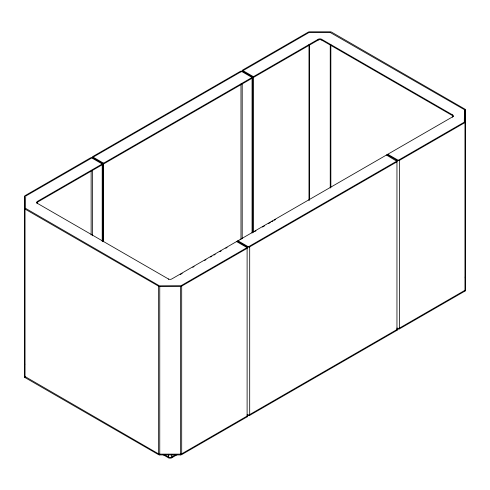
<?xml version="1.0" encoding="UTF-8"?>
<svg xmlns="http://www.w3.org/2000/svg" width="490" height="490" viewBox="0 0 490 490"><rect width="100%" height="100%" fill="white"/><g stroke="black" fill="none" stroke-linecap="round" stroke-linejoin="round"><path stroke-width="0.73" d="M252.742 232.707L252.742 77.077L242.887 71.387A1.831 1.06 0 0 1 242.887 69.892L308.308 32.12A1.831 1.06 0 0 1 309.6 31.813L330.242 31.813A1.831 1.06 0 0 1 331.534 32.12L464.961 109.154A1.831 1.06 0 0 1 465.5 109.901L465.5 290.325A1.831 1.06 0 0 1 464.961 291.072L399.546 328.839A1.831 1.06 0 0 1 396.955 328.839A1.831 1.06 0 0 1 396.955 330.334L249.698 415.349A1.831 1.06 0 0 1 247.113 415.349A1.831 1.06 0 0 1 247.113 416.843L181.692 454.616A1.831 1.06 0 0 1 180.4 454.922L159.758 454.922A1.831 1.06 0 0 1 158.466 454.616L25.039 377.582A1.831 1.06 0 0 1 24.5 376.835L24.5 364.131A1.831 1.06 0 0 1 24.714 363.629M102.9 241.399L102.9 163.587L93.045 157.896A1.831 1.06 0 0 0 90.454 157.896L25.039 195.669A1.831 1.06 0 0 0 24.5 196.417L24.5 208.33A1.831 1.06 0 0 0 25.039 209.077L158.466 286.111A1.831 1.06 0 0 0 159.758 286.417L180.4 286.417A1.831 1.06 0 0 0 181.692 286.111L247.113 248.338A1.831 1.06 0 0 0 247.113 246.85L237.258 241.16M25.462 208.293L159.428 285.829L181.012 285.719L246.433 247.946A0.87 0.502 0 0 0 246.427 247.242L236.578 241.552M25.462 208.391L25.719 196.061L91.403 158.184A0.87 0.502 0 0 1 92.365 158.288L102.214 163.979L102.214 241.466M252.062 233.099L252.062 77.469L242.207 71.779A0.87 0.502 0 0 0 240.982 71.779L93.725 156.794A0.87 0.502 0 0 0 93.725 157.504L103.58 163.195L103.58 241.766M330.854 187.45L330.854 44.578M387.786 154.252L397.635 159.942A0.87 0.502 0 0 0 398.866 159.942L464.281 122.175L464.471 109.711L330.242 32.499M465.5 290.325L465.5 277.622A1.831 1.06 0 0 0 465.188 277.034M465.5 109.901L465.5 121.82A1.831 1.06 0 0 1 464.961 122.567L399.546 160.334A1.831 1.06 0 0 1 396.955 160.334L387.1 154.644M330.033 32.548L308.988 32.511L243.389 70.438A0.87 0.502 0 0 0 243.567 70.989L253.422 76.679L253.422 232.37M93.045 157.896A1.831 1.06 0 0 1 93.045 156.402L240.302 71.387A1.831 1.06 0 0 1 242.887 71.387M36.719 203.154A2.407 1.39 0 0 1 37.424 202.174L37.424 201.39L318.218 39.274A2.407 1.39 0 0 1 321.624 39.274L452.576 114.881A2.407 1.39 0 0 1 452.576 116.847L452.576 117.239M37.424 202.174L102.214 164.769M252.062 78.253L103.58 163.979L103.58 163.195M253.422 77.469L318.218 40.058A2.407 1.39 0 0 1 321.624 40.058L452.576 115.665A2.407 1.39 0 0 1 453.281 116.651M452.576 116.847L171.782 278.957A2.407 1.39 0 0 1 168.376 278.957L37.424 203.356A2.407 1.39 0 0 1 37.424 201.39M180.228 274.572L182.213 273.426M192.778 267.326L194.095 266.566M204.661 260.466L205.984 259.7M210.608 257.036L211.925 256.27M213.91 255.125L215.226 254.365M219.851 251.695L221.168 250.935M225.792 248.265L227.115 247.499M237.019 241.784L238.998 240.639M254.69 231.58L256 230.827M262.542 227.048L264.502 225.915M268.428 223.648L270.388 222.515M271.699 221.762L273.01 221.002M274.314 220.249L275.625 219.496M176.375 454.34L171.782 456.992A2.407 1.39 0 0 1 168.376 456.992L163.758 454.328M162.435 454.353L168.376 457.783A2.407 1.39 0 0 0 171.782 457.783L177.692 454.371M386.42 155.036L396.275 160.922M240.302 71.387L240.982 71.975M93.045 156.402L93.725 156.99M237.938 240.762L247.793 246.452A0.87 0.502 0 0 0 249.018 246.452L396.275 161.437A0.87 0.502 0 0 0 396.275 160.726M24.5 196.417L24.537 376.253L158.466 453.826A1.831 1.06 0 0 0 159.758 454.138L180.4 454.138A1.831 1.06 0 0 0 181.692 453.826L247.113 416.059A1.831 1.06 0 0 0 247.113 414.565A1.831 1.06 0 0 0 249.698 414.565L396.955 329.55A1.831 1.06 0 0 0 396.955 328.055A1.831 1.06 0 0 0 399.546 328.055L464.961 290.282A1.831 1.06 0 0 0 465.5 289.535M24.641 376.449L25.039 377.582M24.5 376.044L24.5 376.835M464.961 122.567L464.961 291.072M464.538 109.901L464.538 121.82M452.576 114.881L452.576 115.665M399.546 160.334L399.546 328.839M396.955 330.334L396.955 161.829A1.831 1.06 0 0 0 396.955 160.334M396.275 161.633L396.955 161.829L249.698 246.85A1.831 1.06 0 0 1 247.113 246.85M330.242 45.184L330.242 188.056M321.624 39.274L321.624 40.058M318.218 39.274L318.218 40.058M309.6 45.184L309.6 199.332M308.988 44.578L308.988 200.232M249.698 415.349L249.698 246.85L249.018 246.648M247.113 248.338L247.113 416.843M242.207 83.864L242.207 238.74M240.982 83.974L240.982 239.494M181.692 286.111L181.692 454.616M180.4 286.417L180.4 454.922M171.782 454.291L171.782 457.783M168.376 278.957L168.376 279.355M168.376 454.291L168.376 457.783M159.758 286.417L159.758 454.922M158.466 286.111L158.466 454.616M92.365 170.355L92.365 235.776M91.134 171.108L91.134 235.022M37.424 203.356L37.424 203.748M25.039 209.077L25.039 376.792M309.117 200.171A0.87 0.502 0 0 1 309.435 200.098M465.188 277.818A1.831 1.06 0 0 1 465.5 278.406M24.5 364.915A1.831 1.06 0 0 1 24.812 364.327"/></g></svg>
